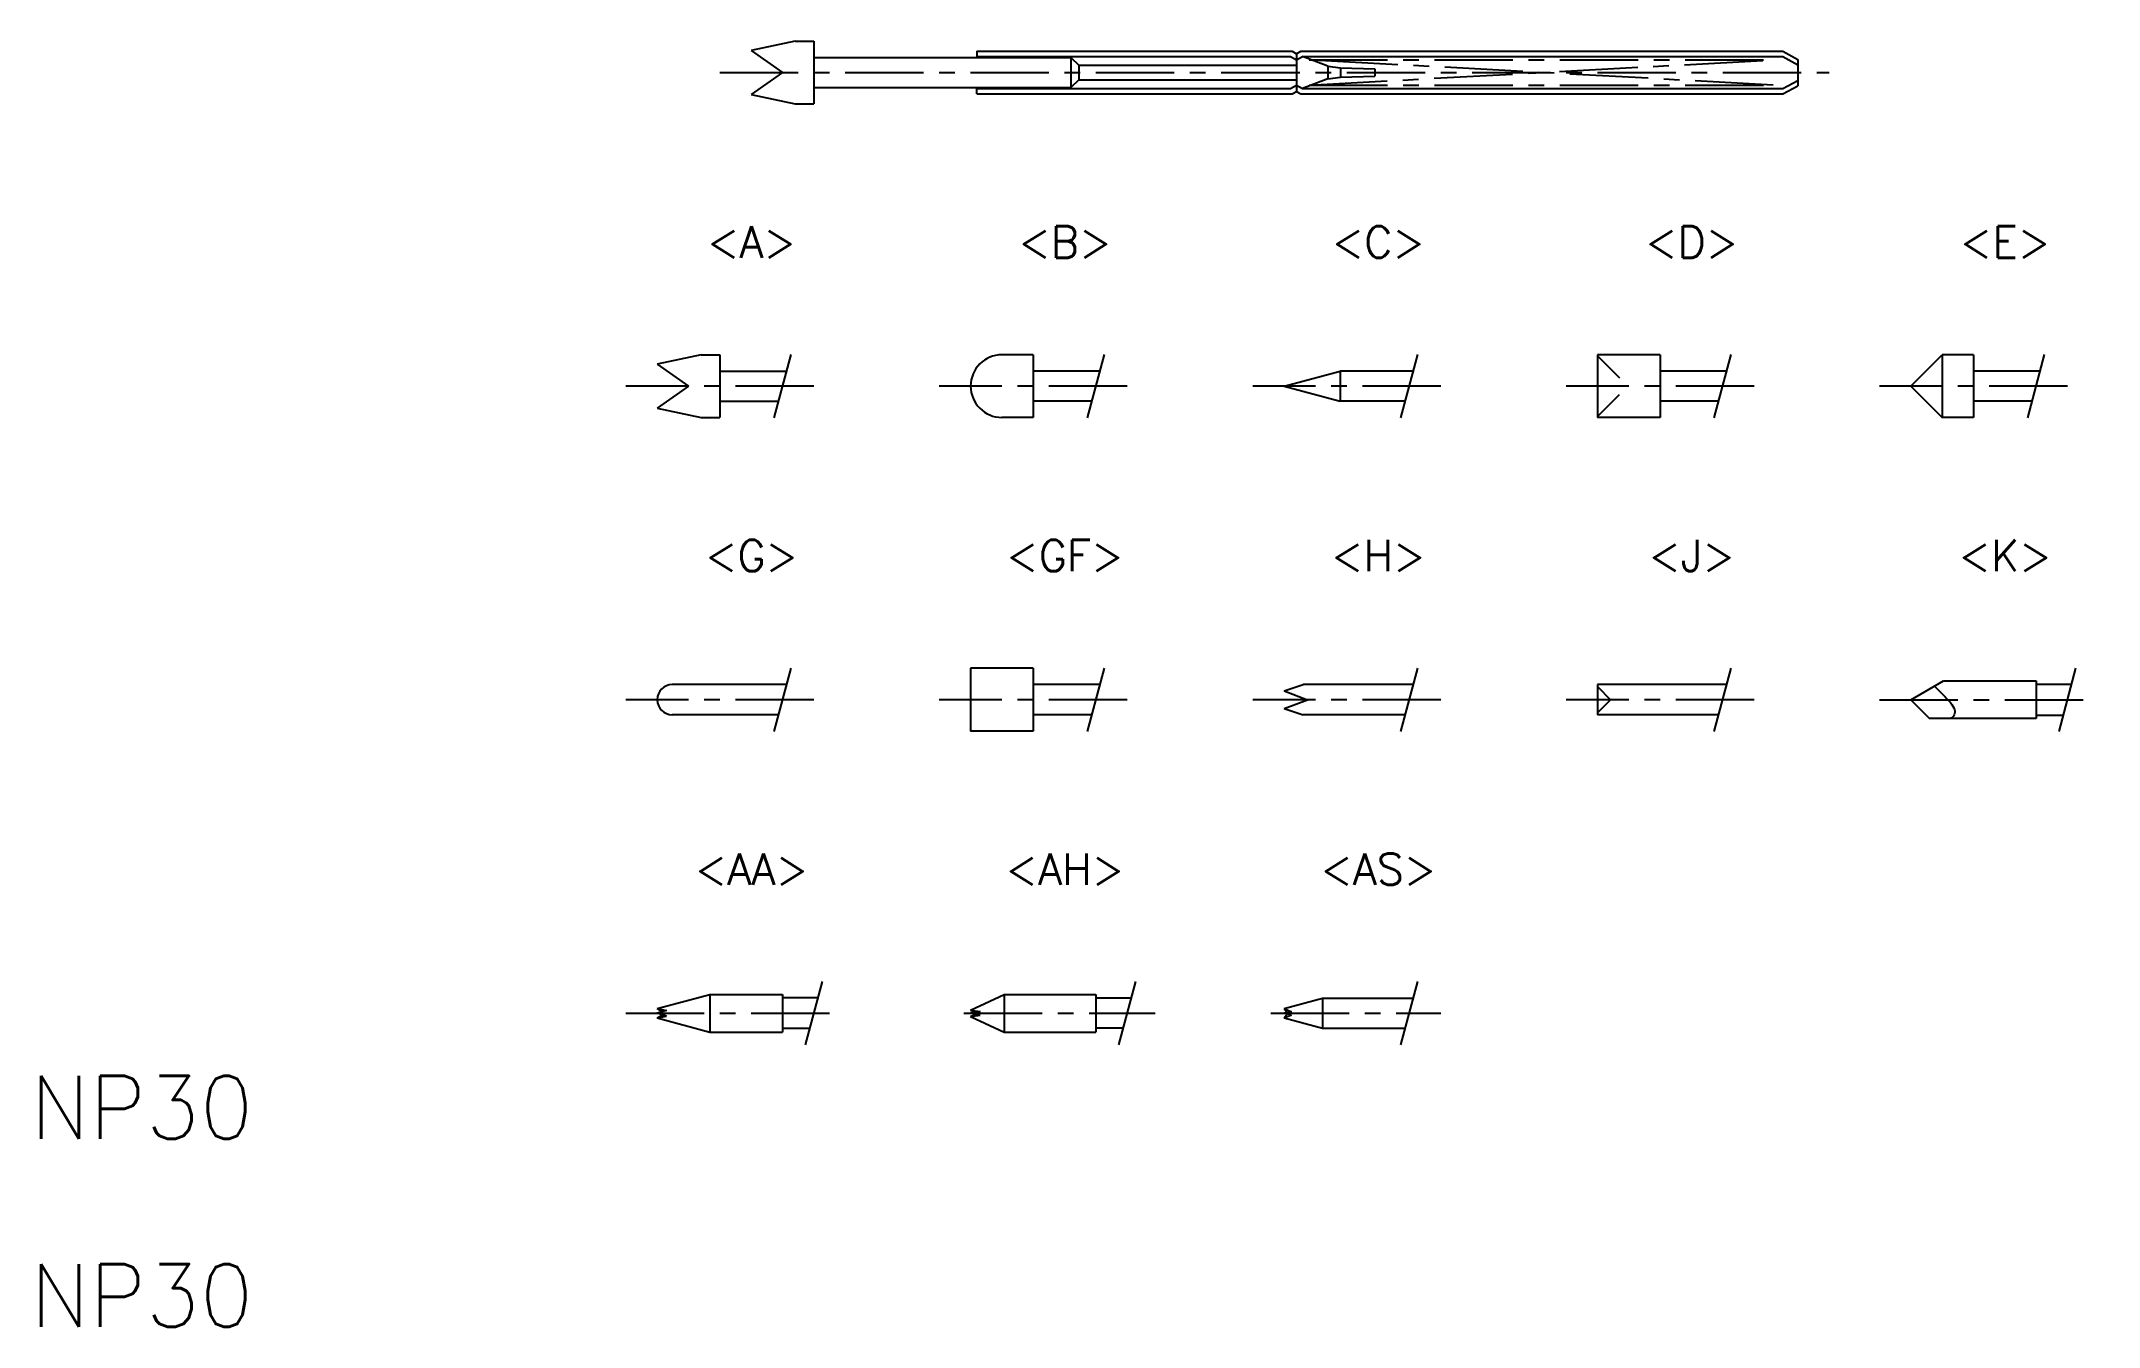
# Model space of a CAD drawing. Extents: x 5.2 to 38, y 5 to 25.5.
import ezdxf
from ezdxf.enums import TextEntityAlignment as Align

# ---------------------------------------------------------------- set-up
doc = ezdxf.new("R2010")
doc.units = 0
doc.linetypes.add('CENTER', pattern=[2, 1.25, -0.25, 0.25, -0.25])
doc.linetypes.add('DASHED', pattern=[0.75, 0.5, -0.25])
doc.layers.get('0').update_dxf_attribs({"linetype": 'CONTINUOUS'})
doc.layers.add('CENTER', color=1, linetype='CENTER')
doc.styles.get("Standard").update_dxf_attribs({"font": 'txt.shx', "width": 0.7, "bigfont": 'bigfont.shx'})

msp = doc.modelspace()

# ---------------------------------------------------------------- linework, layer by layer
at = {"color": 7, "linetype": 'CONTINUOUS'}
for p, q in [((17.2, 25.5), (16.5, 25.35)), ((16.5, 25.35), (17, 25)), ((17.2, 25.5), (17.5, 25.5)), ((17.5, 25.5), (17.5, 24.5)), ((20.1, 25.34), (25.13, 25.34)), ((20.1, 25.34), (20.1, 25.24)), ((25.13, 25.34), (25.2, 25.3)), ((25.2, 25.3), (25.27, 25.34)), ((25.2, 25.3), (25.2, 24.7)), ((25.27, 25.34), (32.96, 25.34)), ((32.96, 25.34), (33.2, 25.21)), ((17, 25), (16.5, 24.65)), ((17.5, 25.24), (21.6, 25.24)), ((20.1, 25.255), (25.103, 25.255)), ((21.6, 25.24), (21.6, 24.76)), ((21.6, 25.24), (21.725, 25.115)), ((21.725, 25.115), (25.2, 25.115)), ((21.725, 25.115), (21.725, 24.885)), ((25.103, 25.255), (25.2, 25.2)), ((25.2, 25.2), (25.297, 25.255)), ((25.2, 25.24), (25.2, 24.76)), ((25.297, 25.255), (32.96, 25.255)), ((25.7, 25.1), (25.297, 25.255)), ((25.7, 25.1), (25.903, 25.075)), ((25.7, 25.1), (25.7, 24.9)), ((25.9, 25.08), (25.9, 24.925)), ((25.903, 25.075), (26.448, 25.06)), ((26.45, 25.06), (26.45, 24.94)), ((32.96, 25.255), (33.2, 25.125)), ((33.2, 25.21), (33.2, 24.79)), ((16.5, 24.65), (17.2, 24.5)), ((17.5, 24.76), (21.6, 24.76)), ((20.1, 24.66), (20.1, 24.76)), ((20.1, 24.745), (25.103, 24.745)), ((20.1, 24.66), (25.13, 24.66)), ((21.725, 24.885), (21.6, 24.76)), ((21.725, 24.885), (25.2, 24.885)), ((25.103, 24.745), (25.2, 24.8)), ((25.13, 24.66), (25.2, 24.7)), ((25.2, 24.8), (25.297, 24.745)), ((25.2, 24.7), (25.27, 24.66)), ((25.27, 24.66), (32.96, 24.66)), ((25.7, 24.9), (25.297, 24.745)), ((25.297, 24.745), (32.96, 24.745)), ((25.7, 24.9), (25.903, 24.925)), ((25.903, 24.925), (26.45, 24.94)), ((32.96, 24.745), (33.2, 24.875)), ((32.96, 24.66), (33.2, 24.79)), ((17.2, 24.5), (17.5, 24.5)), ((15.7, 20.5), (15, 20.35)), ((15.7, 20.5), (16, 20.5)), ((16, 20.5), (16, 19.5)), ((21, 20.5), (20.5, 20.5)), ((21, 20.5), (21, 19.5)), ((31, 20.5), (30, 20.5)), ((30, 20.5), (30, 19.5)), ((31, 20.5), (31, 19.5)), ((35, 20), (35.5, 20.5)), ((35.5, 20.5), (35.5, 19.5)), ((36, 20.5), (35.5, 20.5)), ((36, 20.5), (36, 19.5)), ((15, 20.35), (15.5, 20)), ((16, 20.24), (17.064, 20.24)), ((22.064, 20.24), (21, 20.24)), ((25, 20), (25.895, 20.24)), ((27.064, 20.24), (25.895, 20.24)), ((25.895, 20.24), (25.895, 19.76)), ((32.064, 20.24), (31, 20.24)), ((37.064, 20.24), (36, 20.24)), ((15.5, 20), (15, 19.65)), ((16, 19.76), (16.936, 19.76)), ((21.936, 19.76), (21, 19.76)), ((25, 20), (25.895, 19.76)), ((25, 20), (25, 20)), ((26.936, 19.76), (25.895, 19.76)), ((31.936, 19.76), (31, 19.76)), ((35, 20), (35.5, 19.5)), ((36.936, 19.76), (36, 19.76)), ((15, 19.65), (15.7, 19.5)), ((15.7, 19.5), (16, 19.5)), ((21, 19.5), (20.5, 19.5)), ((31, 19.5), (30, 19.5)), ((36, 19.5), (35.5, 19.5)), ((21, 15.5), (20, 15.5)), ((20, 15.5), (20, 14.5)), ((21, 15.5), (21, 14.5)), ((17.064, 15.24), (15.24, 15.24)), ((22.064, 15.24), (21, 15.24)), ((25, 15.14), (25.308, 15.24)), ((25, 15.14), (25.375, 15)), ((27.064, 15.24), (25.308, 15.24)), ((32.064, 15.24), (30, 15.24)), ((30, 15.24), (30, 14.76)), ((35, 15), (35.52, 15.3)), ((35.52, 15.3), (37, 15.3)), ((37, 15.3), (37, 14.7)), ((37, 15.245), (37.566, 15.245)), ((25, 14.86), (25.375, 15)), ((25, 14.86), (25.308, 14.76)), ((35, 15), (35.3, 14.7)), ((16.936, 14.76), (15.24, 14.76)), ((21, 14.5), (20, 14.5)), ((21.936, 14.76), (21, 14.76)), ((26.936, 14.76), (25.308, 14.76)), ((31.936, 14.76), (30, 14.76)), ((37, 14.7), (35.3, 14.7)), ((37, 14.755), (37.434, 14.755)), ((15, 10.075), (15.84, 10.3)), ((15.84, 10.3), (17, 10.3)), ((15.84, 10.3), (15.84, 9.7)), ((15.84, 10.2), (15.84, 9.8)), ((17, 10.3), (17, 9.7)), ((17.566, 10.245), (17, 10.245)), ((20, 10.05), (20.536, 10.3)), ((20.536, 10.3), (20.536, 9.7)), ((20.536, 10.3), (22, 10.3)), ((22, 10.3), (22, 9.7)), ((22.564, 10.24), (22, 10.24)), ((25, 10.075), (25.616, 10.24)), ((25.616, 10.24), (27.064, 10.24)), ((25.616, 10.24), (25.616, 9.76)), ((15, 10.075), (15.15, 10.045)), ((15, 10.075), (15.086, 10.026)), ((15.15, 10.045), (15, 10)), ((15.15, 9.955), (15, 10)), ((15, 9.925), (15.086, 9.974)), ((15, 9.925), (15.15, 9.955)), ((15, 9.925), (15.84, 9.7)), ((20, 10.05), (20.15, 10.03)), ((20, 10.05), (20.076, 10.015)), ((20.15, 10.03), (20, 10)), ((20.15, 9.97), (20, 10)), ((20, 9.95), (20.076, 9.985)), ((20, 9.95), (20.15, 9.97)), ((20, 9.95), (20.536, 9.7)), ((25, 10.075), (25.05, 10.01)), ((25, 10.075), (25.12, 10.024)), ((25.12, 10.024), (25, 10)), ((25.12, 9.976), (25, 10)), ((25, 9.925), (25.05, 9.99)), ((25, 9.925), (25.12, 9.976)), ((25, 9.925), (25.616, 9.76)), ((15.84, 9.7), (17, 9.7)), ((17.434, 9.755), (17, 9.755)), ((20.536, 9.7), (22, 9.7)), ((22.436, 9.76), (22, 9.76)), ((25.616, 9.76), (26.936, 9.76))]:
    msp.add_line(p, q, dxfattribs=at)
at = {"color": 3, "linetype": 'CONTINUOUS'}
for p, q in [((16.865, 19.495), (17.135, 20.505)), ((21.865, 19.495), (22.135, 20.505)), ((26.865, 19.495), (27.135, 20.505)), ((31.865, 19.495), (32.135, 20.505)), ((36.865, 19.495), (37.135, 20.505)), ((16.865, 14.495), (17.135, 15.505)), ((21.865, 14.495), (22.135, 15.505)), ((26.865, 14.495), (27.135, 15.505)), ((31.865, 14.495), (32.135, 15.505)), ((37.365, 14.495), (37.635, 15.505)), ((17.365, 9.495), (17.635, 10.505)), ((22.365, 9.495), (22.635, 10.505)), ((26.865, 9.495), (27.135, 10.505))]:
    msp.add_line(p, q, dxfattribs=at)
at = {"color": 3, "linetype": 'DASHED'}
for p, q in [((30, 20.485), (30.485, 20)), ((30, 19.515), (30.485, 20)), ((30, 15.208), (30.207, 15)), ((30, 14.792), (30.207, 15))]:
    msp.add_line(p, q, dxfattribs=at)
at = {"color": 7, "linetype": 'CONTINUOUS'}
msp.add_lwpolyline([(35.378, 15.218), (35.394, 15.201), (35.425, 15.17), (35.455, 15.139), (35.485, 15.108), (35.515, 15.076), (35.546, 15.045), (35.576, 15.014), (35.606, 14.983), (35.633, 14.953), (35.655, 14.924), (35.673, 14.896), (35.687, 14.87), (35.697, 14.845), (35.702, 14.821), (35.703, 14.799), (35.699, 14.777), (35.691, 14.757), (35.679, 14.738), (35.663, 14.721), (35.642, 14.705), (35.634, 14.7)], dxfattribs=at)
for centre, radius in [((20.5, 20), 0.5), ((15.24, 15), 0.24)]:
    msp.add_arc(centre, radius, 90, 270, dxfattribs=at)
at = {"layer": 'CENTER', "color": 1, "linetype": 'CENTER'}
for p, q in [((16, 25), (33.7, 25)), ((25.4, 25.2), (32.806, 25.2)), ((25.4, 24.8), (32.806, 25.2)), ((32.806, 24.8), (25.4, 25.2)), ((25.4, 24.8), (32.806, 24.8)), ((17.5, 20), (14.5, 20)), ((22.5, 20), (19.5, 20)), ((27.5, 20), (24.5, 20)), ((32.5, 20), (29.5, 20)), ((37.5, 20), (34.5, 20)), ((17.5, 15), (14.5, 15)), ((22.5, 15), (19.5, 15)), ((27.5, 15), (24.5, 15)), ((32.5, 15), (29.5, 15)), ((34.5, 15), (38, 15)), ((14.5, 10), (17.945, 10)), ((19.894, 10), (22.945, 10)), ((24.791, 10), (27.5, 10))]:
    msp.add_line(p, q, dxfattribs=at)

# ---------------------------------------------------------------- texts
at = {"color": 7, "linetype": 'CONTINUOUS'}
for s, p in [('<A>', (16.504, 22.298)), ('<B>', (21.504, 22.298)), ('<C>', (26.504, 22.298)), ('<D>', (31.504, 22.298)), ('<E>', (36.504, 22.298)), ('<G>', (16.504, 17.298)), ('<GF>', (21.504, 17.298)), ('<H>', (26.504, 17.298)), ('<J>', (31.504, 17.298)), ('<K>', (36.504, 17.298)), ('<AA>', (16.504, 12.298)), ('<AH>', (21.504, 12.298)), ('<AS>', (26.504, 12.298))]:
    msp.add_text(s, height=0.5, dxfattribs=at).set_placement(p, align=Align.MIDDLE)
for p in [(5, 8), (5, 5)]:
    msp.add_text('NP30', height=1, dxfattribs=at).set_placement(p)

doc.saveas('drawing.dxf')
